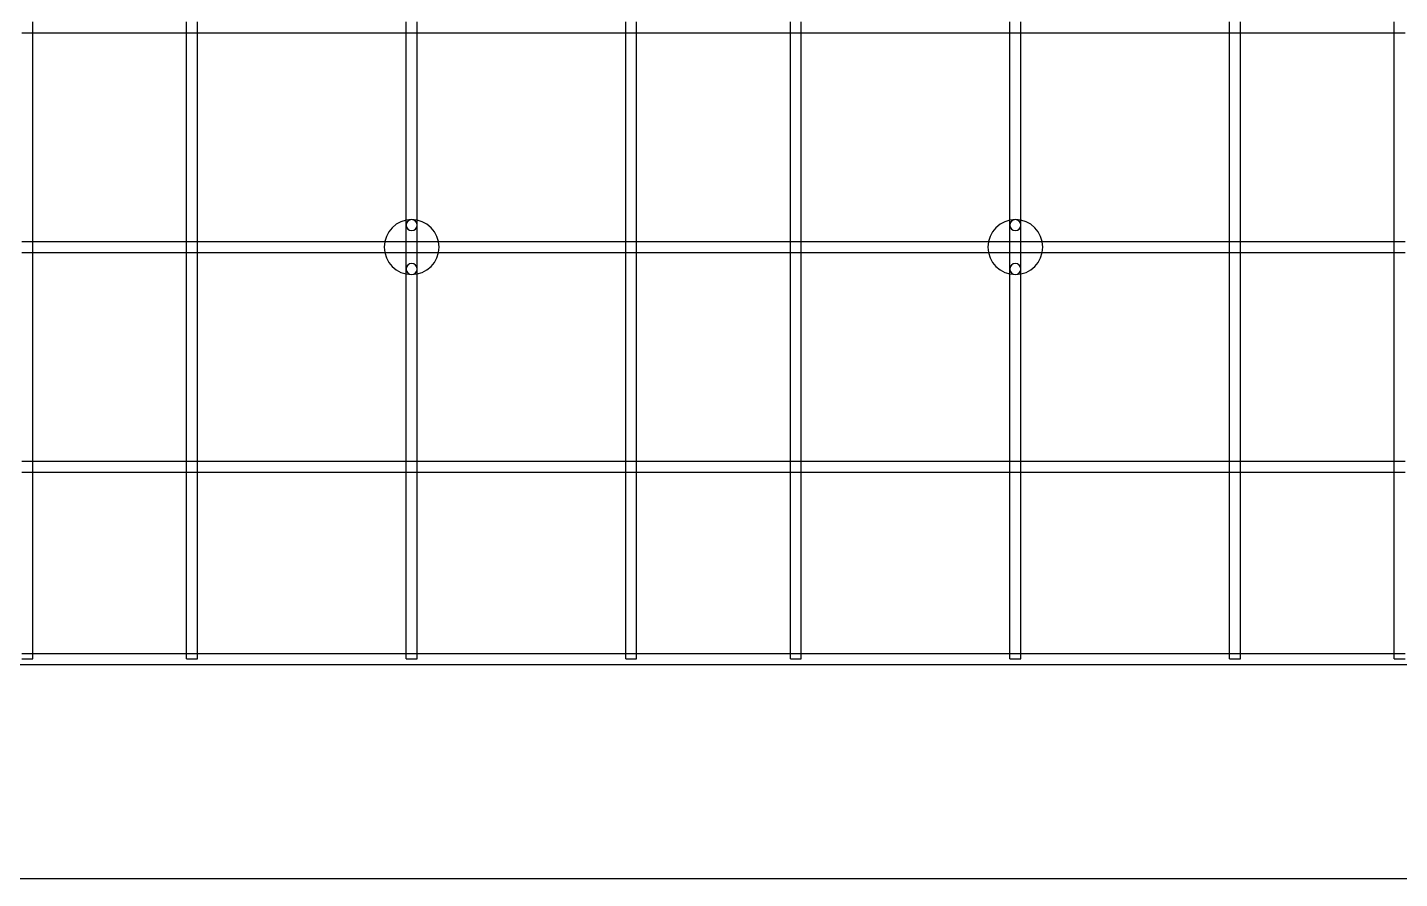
# Model space of a CAD drawing. Header units: millimetres. Extents: x 0 to 500, y 0 to 500.
# Drawn here: x 242.5 to 367.5, y 0 to 77.5 of the extents above; entities that cross this region are included whole.
import ezdxf

# ---------------------------------------------------------------- set-up
doc = ezdxf.new("R2010")
doc.units = ezdxf.units.MM
doc.layers.add('MDF_Model', color=7, linetype='CONTINUOUS')

msp = doc.modelspace()

# ---------------------------------------------------------------- linework, layer by layer
at = {"layer": 'MDF_Model'}
for p, q in [((243, 77, 1), (243, 78, 1)), ((243, 77, 1), (243, 78, 1)), ((257, 77, 1), (257, 78, 1)), ((257, 77, 1), (257, 78, 1)), ((258, 77, 1), (258, 78, 1)), ((258, 77, 1), (258, 78, 1)), ((277, 77, 1), (277, 78, 1)), ((277, 77, 1), (277, 78, 1)), ((278, 77, 1), (278, 78, 1)), ((278, 77, 1), (278, 78, 1)), ((297, 77, 1), (297, 78, 1)), ((297, 77, 1), (297, 78, 1)), ((298, 77, 1), (298, 78, 1)), ((298, 77, 1), (298, 78, 1)), ((312, 77, 1), (312, 78, 1)), ((312, 77, 1), (312, 78, 1)), ((313, 77, 1), (313, 78, 1)), ((313, 77, 1), (313, 78, 1)), ((332, 77, 1), (332, 78, 1)), ((332, 77, 1), (332, 78, 1)), ((333, 77, 1), (333, 78, 1)), ((333, 77, 1), (333, 78, 1)), ((352, 77, 1), (352, 78, 1)), ((352, 77, 1), (352, 78, 1)), ((353, 77, 1), (353, 78, 1)), ((353, 77, 1), (353, 78, 1)), ((367, 77, 1), (367, 78, 1)), ((367, 77, 1), (367, 78, 1)), ((242, 77, 1), (243, 77, 1)), ((242, 77, 1), (243, 77, 1)), ((243, 58, 1), (243, 77, 1)), ((243, 77, 1), (257, 77, 1)), ((243, 58, 1), (243, 77, 1)), ((243, 77), (243, 77, 1)), ((243, 58), (243, 77)), ((243, 77), (257, 77)), ((243, 77, 1), (257, 77, 1)), ((243, 77), (243, 77, 1)), ((243, 77), (257, 77)), ((243, 58), (243, 77)), ((257, 77, 1), (258, 77, 1)), ((257, 58, 1), (257, 77, 1)), ((257, 77, 1), (258, 77, 1)), ((257, 77), (257, 77, 1)), ((257, 58, 1), (257, 77, 1)), ((257, 77), (257, 77, 1)), ((257, 58), (257, 77)), ((257, 58), (257, 77)), ((258, 77), (277, 77)), ((258, 58), (258, 77)), ((258, 77), (277, 77)), ((258, 77, 1), (277, 77, 1)), ((258, 77), (258, 77, 1)), ((258, 77, 1), (277, 77, 1)), ((258, 58, 1), (258, 77, 1)), ((258, 77), (258, 77, 1)), ((258, 58), (258, 77)), ((258, 58, 1), (258, 77, 1)), ((277, 59.5, 1), (277, 77, 1)), ((277, 77, 1), (278, 77, 1)), ((277, 59.5, 1), (277, 77, 1)), ((277, 77), (277, 77, 1)), ((277, 59.5), (277, 77)), ((277, 77, 1), (278, 77, 1)), ((277, 59.5), (277, 77)), ((277, 77), (277, 77, 1)), ((278, 59.5, 1), (278, 77, 1)), ((278, 59.5, 1), (278, 77, 1)), ((278, 77), (278, 77, 1)), ((278, 59.5), (278, 77)), ((278, 77), (297, 77)), ((278, 59.5), (278, 77)), ((278, 77, 1), (297, 77, 1)), ((278, 77), (297, 77)), ((278, 77, 1), (297, 77, 1)), ((278, 77), (278, 77, 1)), ((297, 58), (297, 77)), ((297, 77), (297, 77, 1)), ((297, 58, 1), (297, 77, 1)), ((297, 77), (297, 77, 1)), ((297, 58), (297, 77)), ((297, 77, 1), (298, 77, 1)), ((297, 58, 1), (297, 77, 1)), ((297, 77, 1), (298, 77, 1)), ((298, 58, 1), (298, 77, 1)), ((298, 77, 1), (312, 77, 1)), ((298, 58, 1), (298, 77, 1)), ((298, 77), (298, 77, 1)), ((298, 58), (298, 77)), ((298, 77), (312, 77)), ((298, 77, 1), (312, 77, 1)), ((298, 77), (298, 77, 1)), ((298, 77), (312, 77)), ((298, 58), (298, 77)), ((312, 77, 1), (313, 77, 1)), ((312, 58, 1), (312, 77, 1)), ((312, 77, 1), (313, 77, 1)), ((312, 77), (312, 77, 1)), ((312, 58, 1), (312, 77, 1)), ((312, 77), (312, 77, 1)), ((312, 58), (312, 77)), ((312, 58), (312, 77)), ((313, 77), (332, 77)), ((313, 58), (313, 77)), ((313, 77), (332, 77)), ((313, 77, 1), (332, 77, 1)), ((313, 77), (313, 77, 1)), ((313, 77, 1), (332, 77, 1)), ((313, 58, 1), (313, 77, 1)), ((313, 77), (313, 77, 1)), ((313, 58), (313, 77)), ((313, 58, 1), (313, 77, 1)), ((332, 59.5, 1), (332, 77, 1)), ((332, 77, 1), (333, 77, 1)), ((332, 59.5, 1), (332, 77, 1)), ((332, 77), (332, 77, 1)), ((332, 59.5), (332, 77)), ((332, 77, 1), (333, 77, 1)), ((332, 59.5), (332, 77)), ((332, 77), (332, 77, 1)), ((333, 59.5, 1), (333, 77, 1)), ((333, 59.5, 1), (333, 77, 1)), ((333, 77), (333, 77, 1)), ((333, 59.5), (333, 77)), ((333, 59.5), (333, 77)), ((333, 77), (352, 77)), ((333, 77, 1), (352, 77, 1)), ((333, 77), (352, 77)), ((333, 77, 1), (352, 77, 1)), ((333, 77), (333, 77, 1)), ((352, 58), (352, 77)), ((352, 77), (352, 77, 1)), ((352, 58, 1), (352, 77, 1)), ((352, 77), (352, 77, 1)), ((352, 58), (352, 77)), ((352, 77, 1), (353, 77, 1)), ((352, 58, 1), (352, 77, 1)), ((352, 77, 1), (353, 77, 1)), ((353, 58, 1), (353, 77, 1)), ((353, 77, 1), (367, 77, 1)), ((353, 58, 1), (353, 77, 1)), ((353, 77), (353, 77, 1)), ((353, 58), (353, 77)), ((353, 77), (367, 77)), ((353, 77, 1), (367, 77, 1)), ((353, 77), (353, 77, 1)), ((353, 58), (353, 77)), ((353, 77), (367, 77)), ((367, 77, 1), (368, 77, 1)), ((367, 58, 1), (367, 77, 1)), ((367, 77, 1), (368, 77, 1)), ((367, 77), (367, 77, 1)), ((367, 58, 1), (367, 77, 1)), ((367, 77), (367, 77, 1)), ((367, 58), (367, 77)), ((367, 58), (367, 77)), ((277.5, 60, 3), (277.5, 60, 6)), ((277.5, 60, 3), (277.5, 60, 6)), ((332.5, 60, 3), (332.5, 60, 6)), ((332.5, 60, 3), (332.5, 60, 6)), ((277, 58, 1), (277, 59.5, 1)), ((277, 58, 1), (277, 59.5, 1)), ((277, 59.5), (277, 59.5, 1)), ((277, 58), (277, 59.5)), ((277, 59.5), (277, 59.5, 1)), ((277, 58), (277, 59.5)), ((278, 59.5, 1), (278, 59.5, 3)), ((278, 59.5, 1), (278, 59.5, 3)), ((278, 58, 1), (278, 59.5, 1)), ((278, 58, 1), (278, 59.5, 1)), ((278, 59.5), (278, 59.5, 1)), ((278, 58), (278, 59.5)), ((278, 59.5), (278, 59.5, 1)), ((278, 58), (278, 59.5)), ((332, 58, 1), (332, 59.5, 1)), ((332, 58, 1), (332, 59.5, 1)), ((332, 59.5), (332, 59.5, 1)), ((332, 58), (332, 59.5)), ((332, 59.5), (332, 59.5, 1)), ((332, 58), (332, 59.5)), ((333, 59.5, 1), (333, 59.5, 3)), ((333, 59.5, 1), (333, 59.5, 3)), ((333, 58, 1), (333, 59.5, 1)), ((333, 58, 1), (333, 59.5, 1)), ((333, 59.5), (333, 59.5, 1)), ((333, 58), (333, 59.5)), ((333, 59.5), (333, 59.5, 1)), ((333, 58), (333, 59.5)), ((242, 58, 1), (243, 58, 1)), ((242, 58, 1), (243, 58, 1)), ((243, 57, 1), (243, 58, 1)), ((243, 58, 1), (257, 58, 1)), ((243, 57, 1), (243, 58, 1)), ((243, 58), (243, 58, 1)), ((243, 58), (257, 58)), ((243, 58, 1), (257, 58, 1)), ((243, 58), (243, 58, 1)), ((243, 58), (257, 58)), ((257, 57, 1), (257, 58, 1)), ((257, 58, 1), (258, 58, 1)), ((257, 57, 1), (257, 58, 1)), ((257, 58, 1), (258, 58, 1)), ((257, 58), (257, 58, 1)), ((257, 58), (257, 58, 1)), ((258, 58, 1), (277, 58, 1)), ((258, 57, 1), (258, 58, 1)), ((258, 58), (277, 58)), ((258, 58), (277, 58)), ((258, 58, 1), (277, 58, 1)), ((258, 58), (258, 58, 1)), ((258, 57, 1), (258, 58, 1)), ((258, 58), (258, 58, 1)), ((277, 58, 1), (278, 58, 1)), ((277, 57, 1), (277, 58, 1)), ((277, 58, 1), (278, 58, 1)), ((277, 58), (277, 58, 1)), ((277, 57, 1), (277, 58, 1)), ((277, 58), (277, 58, 1)), ((278, 57, 1), (278, 58, 1)), ((278, 58), (278, 58, 1)), ((278, 58, 1), (297, 58, 1)), ((278, 57, 1), (278, 58, 1)), ((278, 58), (297, 58)), ((278, 58), (297, 58)), ((278, 58, 1), (297, 58, 1)), ((278, 58), (278, 58, 1)), ((280, 57.5, 3), (280, 57.5, 6)), ((280, 57.5, 3), (280, 57.5, 6)), ((297, 57, 1), (297, 58, 1)), ((297, 58), (297, 58, 1)), ((297, 57, 1), (297, 58, 1)), ((297, 58, 1), (298, 58, 1)), ((297, 58), (297, 58, 1)), ((297, 58, 1), (298, 58, 1)), ((298, 57, 1), (298, 58, 1)), ((298, 58, 1), (312, 58, 1)), ((298, 57, 1), (298, 58, 1)), ((298, 58), (298, 58, 1)), ((298, 58), (312, 58)), ((298, 58, 1), (312, 58, 1)), ((298, 58), (298, 58, 1)), ((298, 58), (312, 58)), ((312, 57, 1), (312, 58, 1)), ((312, 58, 1), (313, 58, 1)), ((312, 57, 1), (312, 58, 1)), ((312, 58, 1), (313, 58, 1)), ((312, 58), (312, 58, 1)), ((312, 58), (312, 58, 1)), ((313, 58, 1), (332, 58, 1)), ((313, 57, 1), (313, 58, 1)), ((313, 58), (332, 58)), ((313, 58), (332, 58)), ((313, 58, 1), (332, 58, 1)), ((313, 58), (313, 58, 1)), ((313, 57, 1), (313, 58, 1)), ((313, 58), (313, 58, 1)), ((332, 58, 1), (333, 58, 1)), ((332, 57, 1), (332, 58, 1)), ((332, 58, 1), (333, 58, 1)), ((332, 58), (332, 58, 1)), ((332, 57, 1), (332, 58, 1)), ((332, 58), (332, 58, 1)), ((333, 57, 1), (333, 58, 1)), ((333, 58), (333, 58, 1)), ((333, 58, 1), (352, 58, 1)), ((333, 57, 1), (333, 58, 1)), ((333, 58), (352, 58)), ((333, 58), (352, 58)), ((333, 58, 1), (352, 58, 1)), ((333, 58), (333, 58, 1)), ((335, 57.5, 3), (335, 57.5, 6)), ((335, 57.5, 3), (335, 57.5, 6)), ((352, 57, 1), (352, 58, 1)), ((352, 58), (352, 58, 1)), ((352, 57, 1), (352, 58, 1)), ((352, 58, 1), (353, 58, 1)), ((352, 58), (352, 58, 1)), ((352, 58, 1), (353, 58, 1)), ((353, 57, 1), (353, 58, 1)), ((353, 58, 1), (367, 58, 1)), ((353, 57, 1), (353, 58, 1)), ((353, 58), (353, 58, 1)), ((353, 58), (367, 58)), ((353, 58, 1), (367, 58, 1)), ((353, 58), (353, 58, 1)), ((353, 58), (367, 58)), ((367, 57, 1), (367, 58, 1)), ((367, 58, 1), (368, 58, 1)), ((367, 57, 1), (367, 58, 1)), ((367, 58, 1), (368, 58, 1)), ((367, 58), (367, 58, 1)), ((367, 58), (367, 58, 1)), ((242, 57, 1), (243, 57, 1)), ((242, 57, 1), (243, 57, 1)), ((243, 38, 1), (243, 57, 1)), ((243, 38, 1), (243, 57, 1)), ((243, 57), (243, 57, 1)), ((243, 38), (243, 57)), ((243, 57, 1), (257, 57, 1)), ((243, 57), (257, 57)), ((243, 57, 1), (257, 57, 1)), ((243, 57), (243, 57, 1)), ((243, 38), (243, 57)), ((243, 57), (257, 57)), ((257, 38, 1), (257, 57, 1)), ((257, 57, 1), (258, 57, 1)), ((257, 57, 1), (258, 57, 1)), ((257, 38, 1), (257, 57, 1)), ((257, 57), (257, 57, 1)), ((257, 38), (257, 57)), ((257, 57), (257, 57, 1)), ((257, 38), (257, 57)), ((258, 38), (258, 57)), ((258, 57), (277, 57)), ((258, 57), (277, 57)), ((258, 57, 1), (277, 57, 1)), ((258, 57), (258, 57, 1)), ((258, 57, 1), (277, 57, 1)), ((258, 38, 1), (258, 57, 1)), ((258, 38, 1), (258, 57, 1)), ((258, 57), (258, 57, 1)), ((258, 38), (258, 57)), ((277, 55.5, 1), (277, 57, 1)), ((277, 57, 1), (278, 57, 1)), ((277, 55.5, 1), (277, 57, 1)), ((277, 57), (277, 57, 1)), ((277, 55.5), (277, 57)), ((277, 57, 1), (278, 57, 1)), ((277, 55.5), (277, 57)), ((277, 57), (277, 57, 1)), ((278, 55.5, 1), (278, 57, 1)), ((278, 55.5, 1), (278, 57, 1)), ((278, 57), (278, 57, 1)), ((278, 55.5), (278, 57)), ((278, 55.5), (278, 57)), ((278, 57), (297, 57)), ((278, 57, 1), (297, 57, 1)), ((278, 57), (297, 57)), ((278, 57, 1), (297, 57, 1)), ((278, 57), (278, 57, 1)), ((297, 38), (297, 57)), ((297, 57), (297, 57, 1)), ((297, 38, 1), (297, 57, 1)), ((297, 57, 1), (298, 57, 1)), ((297, 38, 1), (297, 57, 1)), ((297, 57), (297, 57, 1)), ((297, 38), (297, 57)), ((297, 57, 1), (298, 57, 1)), ((298, 38, 1), (298, 57, 1)), ((298, 38, 1), (298, 57, 1)), ((298, 57), (298, 57, 1)), ((298, 38), (298, 57)), ((298, 57, 1), (312, 57, 1)), ((298, 57), (312, 57)), ((298, 57, 1), (312, 57, 1)), ((298, 57), (298, 57, 1)), ((298, 38), (298, 57)), ((298, 57), (312, 57)), ((312, 38, 1), (312, 57, 1)), ((312, 57, 1), (313, 57, 1)), ((312, 57, 1), (313, 57, 1)), ((312, 38, 1), (312, 57, 1)), ((312, 57), (312, 57, 1)), ((312, 38), (312, 57)), ((312, 57), (312, 57, 1)), ((312, 38), (312, 57)), ((313, 38), (313, 57)), ((313, 57), (332, 57)), ((313, 57), (332, 57)), ((313, 57, 1), (332, 57, 1)), ((313, 57), (313, 57, 1)), ((313, 57, 1), (332, 57, 1)), ((313, 38, 1), (313, 57, 1)), ((313, 38, 1), (313, 57, 1)), ((313, 57), (313, 57, 1)), ((313, 38), (313, 57)), ((332, 55.5, 1), (332, 57, 1)), ((332, 57, 1), (333, 57, 1)), ((332, 55.5, 1), (332, 57, 1)), ((332, 57), (332, 57, 1)), ((332, 55.5), (332, 57)), ((332, 57, 1), (333, 57, 1)), ((332, 55.5), (332, 57)), ((332, 57), (332, 57, 1)), ((333, 55.5, 1), (333, 57, 1)), ((333, 55.5, 1), (333, 57, 1)), ((333, 57), (333, 57, 1)), ((333, 55.5), (333, 57)), ((333, 55.5), (333, 57)), ((333, 57), (352, 57)), ((333, 57, 1), (352, 57, 1)), ((333, 57), (352, 57)), ((333, 57, 1), (352, 57, 1)), ((333, 57), (333, 57, 1)), ((352, 38), (352, 57)), ((352, 57), (352, 57, 1)), ((352, 38, 1), (352, 57, 1)), ((352, 57, 1), (353, 57, 1)), ((352, 38, 1), (352, 57, 1)), ((352, 57), (352, 57, 1)), ((352, 38), (352, 57)), ((352, 57, 1), (353, 57, 1)), ((353, 38, 1), (353, 57, 1)), ((353, 38, 1), (353, 57, 1)), ((353, 57), (353, 57, 1)), ((353, 38), (353, 57)), ((353, 57, 1), (367, 57, 1)), ((353, 57), (367, 57)), ((353, 57, 1), (367, 57, 1)), ((353, 57), (353, 57, 1)), ((353, 38), (353, 57)), ((353, 57), (367, 57)), ((367, 38, 1), (367, 57, 1)), ((367, 57, 1), (368, 57, 1)), ((367, 57, 1), (368, 57, 1)), ((367, 38, 1), (367, 57, 1)), ((367, 57), (367, 57, 1)), ((367, 38), (367, 57)), ((367, 57), (367, 57, 1)), ((367, 38), (367, 57)), ((277, 38, 1), (277, 55.5, 1)), ((277, 38, 1), (277, 55.5, 1)), ((277, 55.5), (277, 55.5, 1)), ((277, 38), (277, 55.5)), ((277, 55.5), (277, 55.5, 1)), ((277, 38), (277, 55.5)), ((277.5, 55, 3), (277.5, 55, 6)), ((277.5, 55, 3), (277.5, 55, 6)), ((278, 55.5, 1), (278, 55.5, 3)), ((278, 55.5, 1), (278, 55.5, 3)), ((278, 38, 1), (278, 55.5, 1)), ((278, 38, 1), (278, 55.5, 1)), ((278, 55.5), (278, 55.5, 1)), ((278, 38), (278, 55.5)), ((278, 55.5), (278, 55.5, 1)), ((278, 38), (278, 55.5)), ((332, 38, 1), (332, 55.5, 1)), ((332, 38, 1), (332, 55.5, 1)), ((332, 55.5), (332, 55.5, 1)), ((332, 38), (332, 55.5)), ((332, 55.5), (332, 55.5, 1)), ((332, 38), (332, 55.5)), ((332.5, 55, 3), (332.5, 55, 6)), ((332.5, 55, 3), (332.5, 55, 6)), ((333, 55.5, 1), (333, 55.5, 3)), ((333, 55.5, 1), (333, 55.5, 3)), ((333, 38, 1), (333, 55.5, 1)), ((333, 38, 1), (333, 55.5, 1)), ((333, 55.5), (333, 55.5, 1)), ((333, 38), (333, 55.5)), ((333, 55.5), (333, 55.5, 1)), ((333, 38), (333, 55.5)), ((242, 38, 1), (243, 38, 1)), ((242, 38, 1), (243, 38, 1)), ((243, 37, 1), (243, 38, 1)), ((243, 38, 1), (257, 38, 1)), ((243, 37, 1), (243, 38, 1)), ((243, 38), (243, 38, 1)), ((243, 38), (257, 38)), ((243, 38, 1), (257, 38, 1)), ((243, 38), (243, 38, 1)), ((243, 38), (257, 38)), ((257, 37, 1), (257, 38, 1)), ((257, 38, 1), (258, 38, 1)), ((257, 37, 1), (257, 38, 1)), ((257, 38, 1), (258, 38, 1)), ((257, 38), (257, 38, 1)), ((257, 38), (257, 38, 1)), ((258, 37, 1), (258, 38, 1)), ((258, 38), (277, 38)), ((258, 38), (277, 38)), ((258, 38, 1), (277, 38, 1)), ((258, 38), (258, 38, 1)), ((258, 38, 1), (277, 38, 1)), ((258, 37, 1), (258, 38, 1)), ((258, 38), (258, 38, 1)), ((277, 38, 1), (278, 38, 1)), ((277, 38), (277, 38, 1)), ((277, 37, 1), (277, 38, 1)), ((277, 38, 1), (278, 38, 1)), ((277, 38), (277, 38, 1)), ((277, 37, 1), (277, 38, 1)), ((278, 38), (278, 38, 1)), ((278, 37, 1), (278, 38, 1)), ((278, 38), (297, 38)), ((278, 38), (297, 38)), ((278, 38, 1), (297, 38, 1)), ((278, 38), (278, 38, 1)), ((278, 38, 1), (297, 38, 1)), ((278, 37, 1), (278, 38, 1)), ((297, 37, 1), (297, 38, 1)), ((297, 38, 1), (298, 38, 1)), ((297, 38), (297, 38, 1)), ((297, 37, 1), (297, 38, 1)), ((297, 38, 1), (298, 38, 1)), ((297, 38), (297, 38, 1)), ((298, 37, 1), (298, 38, 1)), ((298, 38, 1), (312, 38, 1)), ((298, 37, 1), (298, 38, 1)), ((298, 38), (298, 38, 1)), ((298, 38), (312, 38)), ((298, 38, 1), (312, 38, 1)), ((298, 38), (298, 38, 1)), ((298, 38), (312, 38)), ((312, 37, 1), (312, 38, 1)), ((312, 38, 1), (313, 38, 1)), ((312, 37, 1), (312, 38, 1)), ((312, 38, 1), (313, 38, 1)), ((312, 38), (312, 38, 1)), ((312, 38), (312, 38, 1)), ((313, 37, 1), (313, 38, 1)), ((313, 38), (332, 38)), ((313, 38), (332, 38)), ((313, 38, 1), (332, 38, 1)), ((313, 38), (313, 38, 1)), ((313, 38, 1), (332, 38, 1)), ((313, 37, 1), (313, 38, 1)), ((313, 38), (313, 38, 1)), ((332, 38, 1), (333, 38, 1)), ((332, 38), (332, 38, 1)), ((332, 37, 1), (332, 38, 1)), ((332, 38, 1), (333, 38, 1)), ((332, 38), (332, 38, 1)), ((332, 37, 1), (332, 38, 1)), ((333, 38), (333, 38, 1)), ((333, 37, 1), (333, 38, 1)), ((333, 38), (352, 38)), ((333, 38), (352, 38)), ((333, 38, 1), (352, 38, 1)), ((333, 38), (333, 38, 1)), ((333, 38, 1), (352, 38, 1)), ((333, 37, 1), (333, 38, 1)), ((352, 37, 1), (352, 38, 1)), ((352, 38, 1), (353, 38, 1)), ((352, 38), (352, 38, 1)), ((352, 37, 1), (352, 38, 1)), ((352, 38, 1), (353, 38, 1)), ((352, 38), (352, 38, 1)), ((353, 37, 1), (353, 38, 1)), ((353, 38, 1), (367, 38, 1)), ((353, 37, 1), (353, 38, 1)), ((353, 38), (353, 38, 1)), ((353, 38), (367, 38)), ((353, 38, 1), (367, 38, 1)), ((353, 38), (353, 38, 1)), ((353, 38), (367, 38)), ((367, 37, 1), (367, 38, 1)), ((367, 38, 1), (368, 38, 1)), ((367, 37, 1), (367, 38, 1)), ((367, 38, 1), (368, 38, 1)), ((367, 38), (367, 38, 1)), ((367, 38), (367, 38, 1)), ((242, 37, 1), (243, 37, 1)), ((242, 37, 1), (243, 37, 1)), ((243, 20.5, 1), (243, 37, 1)), ((243, 20.5), (243, 37)), ((243, 37), (257, 37)), ((243, 20.5, 1), (243, 37, 1)), ((243, 37), (243, 37, 1)), ((243, 20.5), (243, 37)), ((243, 37), (257, 37)), ((243, 37, 1), (257, 37, 1)), ((243, 37), (243, 37, 1)), ((243, 37, 1), (257, 37, 1)), ((257, 20.5), (257, 37)), ((257, 20.5, 1), (257, 37, 1)), ((257, 37), (257, 37, 1)), ((257, 20.5), (257, 37)), ((257, 20.5, 1), (257, 37, 1)), ((257, 37, 1), (258, 37, 1)), ((257, 37), (257, 37, 1)), ((257, 37, 1), (258, 37, 1)), ((258, 20.5, 1), (258, 37, 1)), ((258, 20.5), (258, 37)), ((258, 37), (277, 37)), ((258, 20.5, 1), (258, 37, 1)), ((258, 37), (258, 37, 1)), ((258, 20.5), (258, 37)), ((258, 37), (277, 37)), ((258, 37, 1), (277, 37, 1)), ((258, 37), (258, 37, 1)), ((258, 37, 1), (277, 37, 1)), ((277, 20.5), (277, 37)), ((277, 20.5, 1), (277, 37, 1)), ((277, 37), (277, 37, 1)), ((277, 20.5), (277, 37)), ((277, 20.5, 1), (277, 37, 1)), ((277, 37, 1), (278, 37, 1)), ((277, 37, 1), (278, 37, 1)), ((277, 37), (277, 37, 1)), ((278, 20.5, 1), (278, 37, 1)), ((278, 20.5), (278, 37)), ((278, 37), (297, 37)), ((278, 20.5, 1), (278, 37, 1)), ((278, 37), (278, 37, 1)), ((278, 20.5), (278, 37)), ((278, 37), (297, 37)), ((278, 37, 1), (297, 37, 1)), ((278, 37), (278, 37, 1)), ((278, 37, 1), (297, 37, 1)), ((297, 20.5), (297, 37)), ((297, 20.5, 1), (297, 37, 1)), ((297, 37), (297, 37, 1)), ((297, 20.5), (297, 37)), ((297, 20.5, 1), (297, 37, 1)), ((297, 37, 1), (298, 37, 1)), ((297, 37), (297, 37, 1)), ((297, 37, 1), (298, 37, 1)), ((298, 20.5, 1), (298, 37, 1)), ((298, 20.5), (298, 37)), ((298, 37), (312, 37)), ((298, 20.5, 1), (298, 37, 1)), ((298, 37), (298, 37, 1)), ((298, 20.5), (298, 37)), ((298, 37), (312, 37)), ((298, 37, 1), (312, 37, 1)), ((298, 37), (298, 37, 1)), ((298, 37, 1), (312, 37, 1)), ((312, 20.5), (312, 37)), ((312, 20.5, 1), (312, 37, 1)), ((312, 37), (312, 37, 1)), ((312, 20.5), (312, 37)), ((312, 20.5, 1), (312, 37, 1)), ((312, 37, 1), (313, 37, 1)), ((312, 37), (312, 37, 1)), ((312, 37, 1), (313, 37, 1)), ((313, 20.5, 1), (313, 37, 1)), ((313, 20.5), (313, 37)), ((313, 37), (332, 37)), ((313, 20.5, 1), (313, 37, 1)), ((313, 37), (313, 37, 1)), ((313, 20.5), (313, 37)), ((313, 37), (332, 37)), ((313, 37, 1), (332, 37, 1)), ((313, 37), (313, 37, 1)), ((313, 37, 1), (332, 37, 1)), ((332, 20.5), (332, 37)), ((332, 20.5, 1), (332, 37, 1)), ((332, 37), (332, 37, 1)), ((332, 20.5), (332, 37)), ((332, 20.5, 1), (332, 37, 1)), ((332, 37, 1), (333, 37, 1)), ((332, 37, 1), (333, 37, 1)), ((332, 37), (332, 37, 1)), ((333, 20.5, 1), (333, 37, 1)), ((333, 20.5), (333, 37)), ((333, 37), (352, 37)), ((333, 20.5, 1), (333, 37, 1)), ((333, 37), (333, 37, 1)), ((333, 20.5), (333, 37)), ((333, 37), (352, 37)), ((333, 37, 1), (352, 37, 1)), ((333, 37), (333, 37, 1)), ((333, 37, 1), (352, 37, 1)), ((352, 20.5), (352, 37)), ((352, 20.5, 1), (352, 37, 1)), ((352, 37), (352, 37, 1)), ((352, 20.5), (352, 37)), ((352, 20.5, 1), (352, 37, 1)), ((352, 37, 1), (353, 37, 1)), ((352, 37), (352, 37, 1)), ((352, 37, 1), (353, 37, 1)), ((353, 20.5, 1), (353, 37, 1)), ((353, 20.5), (353, 37)), ((353, 37), (367, 37)), ((353, 20.5, 1), (353, 37, 1)), ((353, 37), (353, 37, 1)), ((353, 20.5), (353, 37)), ((353, 37), (367, 37)), ((353, 37, 1), (367, 37, 1)), ((353, 37), (353, 37, 1)), ((353, 37, 1), (367, 37, 1)), ((367, 20.5), (367, 37)), ((367, 20.5, 1), (367, 37, 1)), ((367, 37), (367, 37, 1)), ((367, 20.5), (367, 37)), ((367, 20.5, 1), (367, 37, 1)), ((367, 37, 1), (368, 37, 1)), ((367, 37), (367, 37, 1)), ((367, 37, 1), (368, 37, 1)), ((242, 20.5, 1), (243, 20.5, 1)), ((242, 20.5, 1), (243, 20.5, 1)), ((242, 20, 1), (243, 20, 1)), ((242, 20, 1), (243, 20, 1)), ((243, 20, 1), (243, 20.5, 1)), ((243, 20.5, 1), (257, 20.5, 1)), ((243, 20, 1), (243, 20.5, 1)), ((243, 20.5), (257, 20.5)), ((243, 20.5, 1), (257, 20.5, 1)), ((243, 20.5), (243, 20.5, 1)), ((243, 20.5), (257, 20.5)), ((243, 20.5), (243, 20.5, 1)), ((257, 20, 1), (257, 20.5, 1)), ((257, 20.5), (257, 20.5, 1)), ((257, 20, 1), (257, 20.5, 1)), ((257, 20.5, 1), (258, 20.5, 1)), ((257, 20.5), (257, 20.5, 1)), ((257, 20.5, 1), (258, 20.5, 1)), ((257, 20, 1), (258, 20, 1)), ((257, 20, 1), (258, 20, 1)), ((258, 20, 1), (258, 20.5, 1)), ((258, 20.5, 1), (277, 20.5, 1)), ((258, 20, 1), (258, 20.5, 1)), ((258, 20.5), (277, 20.5)), ((258, 20.5, 1), (277, 20.5, 1)), ((258, 20.5), (258, 20.5, 1)), ((258, 20.5), (277, 20.5)), ((258, 20.5), (258, 20.5, 1)), ((277, 20, 1), (277, 20.5, 1)), ((277, 20.5), (277, 20.5, 1)), ((277, 20, 1), (277, 20.5, 1)), ((277, 20.5, 1), (278, 20.5, 1)), ((277, 20.5), (277, 20.5, 1)), ((277, 20.5, 1), (278, 20.5, 1)), ((277, 20, 1), (278, 20, 1)), ((277, 20, 1), (278, 20, 1)), ((278, 20, 1), (278, 20.5, 1)), ((278, 20.5, 1), (297, 20.5, 1)), ((278, 20, 1), (278, 20.5, 1)), ((278, 20.5), (297, 20.5)), ((278, 20.5, 1), (297, 20.5, 1)), ((278, 20.5), (278, 20.5, 1)), ((278, 20.5), (297, 20.5)), ((278, 20.5), (278, 20.5, 1)), ((297, 20, 1), (297, 20.5, 1)), ((297, 20.5), (297, 20.5, 1)), ((297, 20, 1), (297, 20.5, 1)), ((297, 20.5, 1), (298, 20.5, 1)), ((297, 20.5), (297, 20.5, 1)), ((297, 20.5, 1), (298, 20.5, 1)), ((297, 20, 1), (298, 20, 1)), ((297, 20, 1), (298, 20, 1)), ((298, 20, 1), (298, 20.5, 1)), ((298, 20.5, 1), (312, 20.5, 1)), ((298, 20, 1), (298, 20.5, 1)), ((298, 20.5), (312, 20.5)), ((298, 20.5, 1), (312, 20.5, 1)), ((298, 20.5), (298, 20.5, 1)), ((298, 20.5), (312, 20.5)), ((298, 20.5), (298, 20.5, 1)), ((312, 20, 1), (312, 20.5, 1)), ((312, 20.5), (312, 20.5, 1)), ((312, 20, 1), (312, 20.5, 1)), ((312, 20.5, 1), (313, 20.5, 1)), ((312, 20.5), (312, 20.5, 1)), ((312, 20.5, 1), (313, 20.5, 1)), ((312, 20, 1), (313, 20, 1)), ((312, 20, 1), (313, 20, 1)), ((313, 20, 1), (313, 20.5, 1)), ((313, 20.5, 1), (332, 20.5, 1)), ((313, 20, 1), (313, 20.5, 1)), ((313, 20.5), (332, 20.5)), ((313, 20.5, 1), (332, 20.5, 1)), ((313, 20.5), (313, 20.5, 1)), ((313, 20.5), (332, 20.5)), ((313, 20.5), (313, 20.5, 1)), ((332, 20, 1), (332, 20.5, 1)), ((332, 20.5), (332, 20.5, 1)), ((332, 20, 1), (332, 20.5, 1)), ((332, 20.5, 1), (333, 20.5, 1)), ((332, 20.5), (332, 20.5, 1)), ((332, 20.5, 1), (333, 20.5, 1)), ((332, 20, 1), (333, 20, 1)), ((332, 20, 1), (333, 20, 1)), ((333, 20, 1), (333, 20.5, 1)), ((333, 20.5, 1), (352, 20.5, 1)), ((333, 20, 1), (333, 20.5, 1)), ((333, 20.5), (352, 20.5)), ((333, 20.5, 1), (352, 20.5, 1)), ((333, 20.5), (333, 20.5, 1)), ((333, 20.5), (352, 20.5)), ((333, 20.5), (333, 20.5, 1)), ((352, 20, 1), (352, 20.5, 1)), ((352, 20.5), (352, 20.5, 1)), ((352, 20, 1), (352, 20.5, 1)), ((352, 20.5, 1), (353, 20.5, 1)), ((352, 20.5), (352, 20.5, 1)), ((352, 20.5, 1), (353, 20.5, 1)), ((352, 20, 1), (353, 20, 1)), ((352, 20, 1), (353, 20, 1)), ((353, 20, 1), (353, 20.5, 1)), ((353, 20.5, 1), (367, 20.5, 1)), ((353, 20, 1), (353, 20.5, 1)), ((353, 20.5), (367, 20.5)), ((353, 20.5, 1), (367, 20.5, 1)), ((353, 20.5), (353, 20.5, 1)), ((353, 20.5), (367, 20.5)), ((353, 20.5), (353, 20.5, 1)), ((367, 20, 1), (367, 20.5, 1)), ((367, 20.5), (367, 20.5, 1)), ((367, 20, 1), (367, 20.5, 1)), ((367, 20.5, 1), (368, 20.5, 1)), ((367, 20.5), (367, 20.5, 1)), ((367, 20.5, 1), (368, 20.5, 1)), ((367, 20, 1), (368, 20, 1)), ((367, 20, 1), (368, 20, 1)), ((20, 19.5), (480, 19.5)), ((20, 19.5), (480, 19.5)), ((20, 19.5, 1), (480, 19.5, 1)), ((20, 19.5, 1), (480, 19.5, 1)), ((0, 0), (500, 0)), ((0, 0, 6), (500, 0, 6)), ((0, 0, 6), (500, 0, 6)), ((0, 0), (500, 0))]:
    msp.add_line(p, q, dxfattribs=at)
for centre, radius, start, end in [((277.5, 57.5, 6), 2.5, 90, -90), ((277.5, 57.5, 3), 2.5, 90, -90), ((277.5, 57.5, 6), 2.5, 90, -90), ((277.5, 57.5, 3), 2.5, 90, -90), ((277.5, 59.5, 3), 0.5, 90, 0), ((277.5, 59.5, 1), 0.5, 0, 180), ((277.5, 59.5, 3), 0.5, 90, 0), ((277.5, 59.5, 1), 0.5, 0, 180), ((277.5, 57.5, 6), 2.5, 0, 90), ((277.5, 57.5, 6), 2.5, 0, 90), ((277.5, 57.5, 3), 2.5, 0, 90), ((277.5, 57.5, 3), 2.5, 0, 90), ((277.5, 59.5, 3), 0.5, 0, 90), ((277.5, 59.5, 3), 0.5, 0, 90), ((332.5, 57.5, 6), 2.5, 90, -90), ((332.5, 57.5, 3), 2.5, 90, -90), ((332.5, 57.5, 6), 2.5, 90, -90), ((332.5, 57.5, 3), 2.5, 90, -90), ((332.5, 59.5, 3), 0.5, 90, 0), ((332.5, 59.5, 1), 0.5, 0, 180), ((332.5, 59.5, 3), 0.5, 90, 0), ((332.5, 59.5, 1), 0.5, 0, 180), ((332.5, 57.5, 6), 2.5, 0, 90), ((332.5, 57.5, 6), 2.5, 0, 90), ((332.5, 57.5, 3), 2.5, 0, 90), ((332.5, 57.5, 3), 2.5, 0, 90), ((332.5, 59.5, 3), 0.5, 0, 90), ((332.5, 59.5, 3), 0.5, 0, 90), ((277.5, 59.5, 1), 0.5, 180, 0), ((277.5, 59.5, 1), 0.5, 180, 0), ((332.5, 59.5, 1), 0.5, 180, 0), ((332.5, 59.5, 1), 0.5, 180, 0), ((277.5, 57.5, 6), 2.5, -90, 0), ((277.5, 57.5, 3), 2.5, -90, 0), ((277.5, 57.5, 6), 2.5, -90, 0), ((277.5, 57.5, 3), 2.5, -90, 0), ((332.5, 57.5, 6), 2.5, -90, 0), ((332.5, 57.5, 3), 2.5, -90, 0), ((332.5, 57.5, 6), 2.5, -90, 0), ((332.5, 57.5, 3), 2.5, -90, 0), ((277.5, 55.5, 3), 0.5, 0, -90), ((277.5, 55.5, 1), 0.5, 0, 180), ((277.5, 55.5, 3), 0.5, 0, -90), ((277.5, 55.5, 1), 0.5, 0, 180), ((277.5, 55.5, 1), 0.5, 180, 0), ((277.5, 55.5, 1), 0.5, 180, 0), ((277.5, 55.5, 3), 0.5, -90, 0), ((277.5, 55.5, 3), 0.5, -90, 0), ((332.5, 55.5, 3), 0.5, 0, -90), ((332.5, 55.5, 1), 0.5, 0, 180), ((332.5, 55.5, 3), 0.5, 0, -90), ((332.5, 55.5, 1), 0.5, 0, 180), ((332.5, 55.5, 1), 0.5, 180, 0), ((332.5, 55.5, 1), 0.5, 180, 0), ((332.5, 55.5, 3), 0.5, -90, 0), ((332.5, 55.5, 3), 0.5, -90, 0)]:
    msp.add_arc(centre, radius, start, end, dxfattribs=at)

doc.saveas('drawing.dxf')
